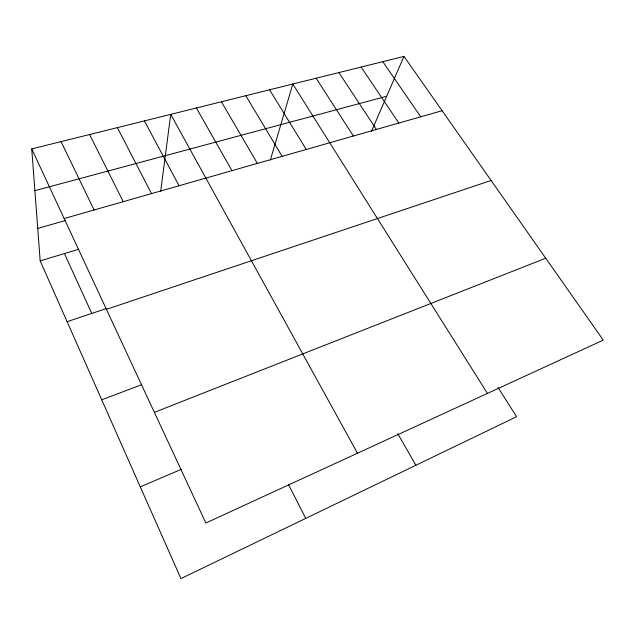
<?xml version="1.0" encoding="UTF-8"?>
<svg xmlns="http://www.w3.org/2000/svg" width="635" height="635" viewBox="0 0 635 635"><rect width="100%" height="100%" fill="white"/><g stroke="black" fill="none" stroke-linecap="round" stroke-linejoin="round"><path stroke-width="0.95" d="M160.655 191.452L170.736 114.364L357.481 453.223M270.327 160.139L292.806 84.034L487.442 393.414M371.459 131.389L403.955 56.412L603.25 340.114L205.867 523.01L31.75 148.9L403.955 56.412M140.295 486.862L181.292 469.336M154.368 412.353L545.727 258.231M101.719 399.796L141.494 384.77M67.104 321.683L106.624 308.459M106.418 309.324L491.109 180.475M497.999 387.437L516.604 416.687L180.935 578.588L40.172 260.89L78.645 249.277M64.151 218.527L442.103 110.712M37.735 228.433L65.31 220.543M34.893 190.659L386.683 96.25M382.794 61.674L420.743 116.808M361.109 67.056L398.844 123.055M338.899 72.581L376.396 129.453M316.143 78.232L353.377 136.025M269.597 89.797L306.237 149.471M245.808 95.71L282.115 156.353M221.417 101.775L257.358 163.409M397.78 433.721L415.909 465.249M196.398 107.99L231.95 170.656M144.399 120.912L179.062 185.745M117.364 127.627L151.519 193.604M288.409 484.434L305.768 518.374M89.591 134.525L123.214 201.676M61.063 141.613L94.099 209.979M64.421 253.571L91.781 313.42M31.75 148.9L40.172 260.89"/></g></svg>
